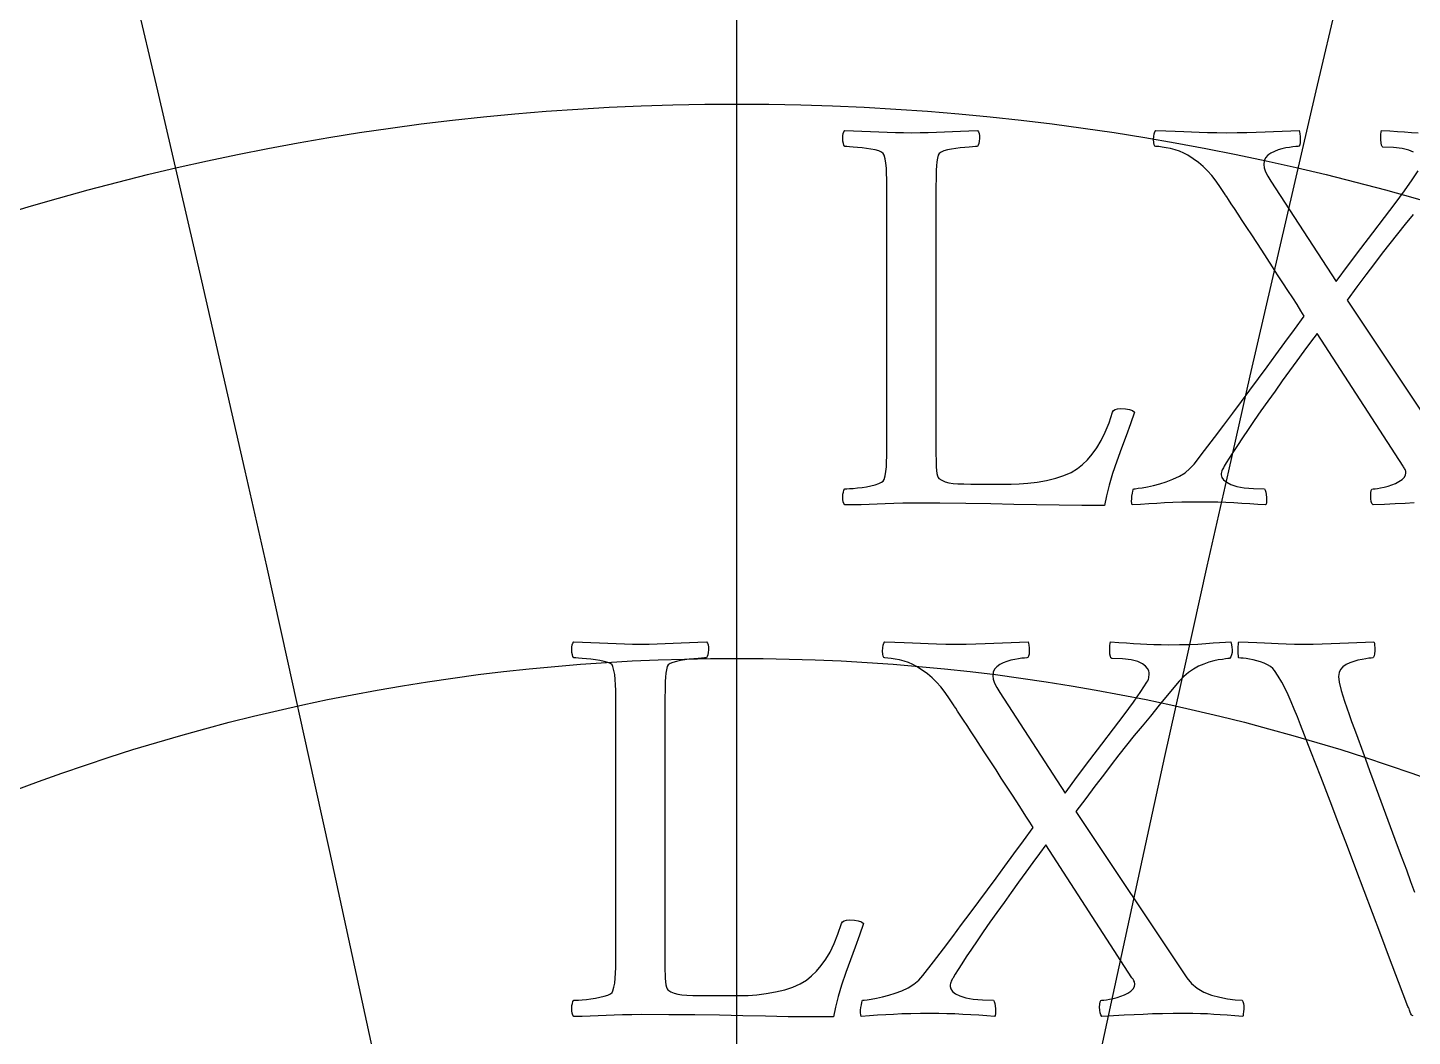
# Model space of a CAD drawing. Header units: millimetres. Extents: x -69 to 69, y -69 to 71.
# Drawn here: x -4.97 to 4.73, y 31.71 to 38.78 of the extents above; entities that cross this region are included whole.
import ezdxf

# ---------------------------------------------------------------- set-up
doc = ezdxf.new("R2010")
doc.units = ezdxf.units.MM
for name, color, linetype in [('CUT_OUTER', 1, 'Continuous'), ('ENGRAVE', 7, 'Continuous'), ('ENGRAVE_FINE', 8, 'Continuous'), ('TEXT', 5, 'Continuous')]:
    doc.layers.add(name, color=color, linetype=linetype)

msp = doc.modelspace()

# ---------------------------------------------------------------- linework, layer by layer
at = {"layer": 'CUT_OUTER'}
msp.add_arc((-0.0002, -0.0002), 69.3899, 142.382592, 87.802904, dxfattribs=at)
at = {"layer": 'ENGRAVE'}
msp.add_lwpolyline([(0, -68.4), (0, 68.4)], dxfattribs=at)
for centre, radius in [((0, 0), 68.4), ((0, 28.424), 36.7224), ((0, 26.228), 32.1226), ((0, 24.4499), 27.9737), ((0, 23.0047), 24.1772), ((0, 0), 44.7739), ((0, 21.8307), 20.6582), ((0, 20.8822), 17.3584), ((0, 20.1254), 14.2308)]:
    msp.add_circle(centre, radius, dxfattribs=at)
for centre, radius, start, end in [((0, 31.1576), 41.9068, 131.64088, 48.35912), ((0, 34.6003), 47.863, 158.93428, 21.06572), ((0, 39.0076), 54.8629, 178.03137, 1.96863)]:
    msp.add_arc(centre, radius, start, end, dxfattribs=at)
at = {"layer": 'ENGRAVE_FINE'}
for centre, radius, start, end in [((-359.1049, -44.7739), 364.6446, 4.150866, 17.902688), ((-359.1049, -44.7739), 364.6446, 4.150866, 17.902688), ((359.1049, -44.7739), 364.6446, 162.097312, 175.849134), ((359.1049, -44.7739), 364.6446, 162.097312, 175.849134), ((-173.9699, -44.7739), 185.1349, 8.354592, 35.979906), ((-173.9699, -44.7739), 185.1349, 8.354592, 35.979906), ((173.9699, -44.7739), 185.1349, 144.020094, 171.645408), ((173.9699, -44.7739), 185.1349, 144.020094, 171.645408), ((-109.6732, -44.7739), 126.6398, 12.666469, 54.396525), ((-109.6732, -44.7739), 126.6398, 12.666469, 54.396525), ((109.6732, -44.7739), 126.6398, 125.603475, 167.333531), ((109.6732, -44.7739), 126.6398, 125.603475, 167.333531), ((-75.4617, -44.7739), 98.5082, 17.146853, 73.284845), ((-75.4617, -44.7739), 98.5082, 17.146853, 73.284845), ((75.4617, -44.7739), 98.5082, 106.715155, 162.853147), ((75.4617, -44.7739), 98.5082, 106.715155, 162.853147), ((-53.1317, -44.7739), 82.6582, 21.864224, 92.68985), ((-53.1317, -44.7739), 82.6582, 21.864224, 92.68985), ((53.1317, -44.7739), 82.6582, 87.31015, 158.135776), ((53.1317, -44.7739), 82.6582, 87.31015, 158.135776)]:
    msp.add_arc(centre, radius, start, end, dxfattribs=at)
at = {"layer": 'TEXT'}
for points in [[(1.3956, 35.9001), (1.3956, 35.8956), (1.3956, 35.89), (1.3956, 35.8835), (1.3956, 35.8759), (1.3956, 35.8563), (1.3956, 35.8339), (1.3956, 35.8087), (1.3956, 35.7808), (1.3958, 35.7521), (1.3966, 35.7247), (1.3979, 35.6985), (1.3996, 35.6736), (1.4022, 35.6519), (1.4057, 35.6352), (1.4102, 35.6235), (1.4158, 35.617), (1.4372, 35.6042), (1.4608, 35.5942), (1.4867, 35.587), (1.5149, 35.5826), (1.5484, 35.5799), (1.5903, 35.578), (1.6404, 35.5769), (1.699, 35.5765), (1.9215, 35.5765), (1.9795, 35.5782), (2.0403, 35.5831), (2.1039, 35.5913), (2.1702, 35.6028), (2.2346, 35.6179), (2.2921, 35.6367), (2.3428, 35.6593), (2.3866, 35.6857), (2.4224, 35.7146), (2.4569, 35.7484), (2.4902, 35.7874), (2.5222, 35.8314), (2.5526, 35.8819), (2.5813, 35.9406), (2.6082, 36.0073), (2.6334, 36.0822), (2.64, 36.0928), (2.6516, 36.1004), (2.6683, 36.1049), (2.69, 36.1064), (2.7234, 36.1049), (2.7507, 36.1004), (2.7719, 36.0928), (2.7871, 36.0822), (2.7582, 36), (2.728, 35.9153), (2.6965, 35.8281), (2.6637, 35.7383), (2.6333, 35.6506), (2.6086, 35.5694), (2.5898, 35.4949), (2.5768, 35.4269), (2.4172, 35.4274), (2.2582, 35.4289), (2.0997, 35.4314), (1.9417, 35.4349), (1.7789, 35.4385), (1.6059, 35.441), (1.4229, 35.4425), (1.2297, 35.443), (1.1627, 35.4427), (1.0993, 35.4415), (1.0394, 35.4396), (0.983, 35.437), (0.9279, 35.4343), (0.8717, 35.4324), (0.8146, 35.4313), (0.7564, 35.4309), (0.7495, 35.4405), (0.7448, 35.4531), (0.7424, 35.4688), (0.7423, 35.4875), (0.7439, 35.5062), (0.7468, 35.5219), (0.751, 35.5346), (0.7564, 35.5442), (0.7711, 35.5445), (0.7908, 35.5457), (0.8156, 35.5476), (0.8454, 35.5502), (0.8774, 35.5539), (0.9086, 35.5588), (0.9391, 35.565), (0.9688, 35.5725), (0.9947, 35.5808), (1.0138, 35.5897), (1.0261, 35.599), (1.0315, 35.6089), (1.0387, 35.6349), (1.0442, 35.6645), (1.0478, 35.6976), (1.0497, 35.7343), (1.0506, 35.7735), (1.0512, 35.8142), (1.0516, 35.8564), (1.0517, 35.9001), (1.0517, 37.587), (1.0516, 37.6308), (1.0512, 37.6734), (1.0506, 37.7148), (1.0497, 37.7548), (1.0478, 37.7924), (1.0442, 37.8261), (1.0387, 37.8561), (1.0315, 37.8823), (1.0261, 37.8936), (1.0138, 37.9035), (0.9947, 37.9118), (0.9688, 37.9187), (0.9391, 37.9244), (0.9086, 37.9293), (0.8774, 37.9335), (0.8454, 37.9369), (0.8156, 37.9395), (0.7908, 37.9414), (0.7711, 37.9426), (0.7564, 37.9429), (0.751, 37.9526), (0.7468, 37.9652), (0.7439, 37.9809), (0.7423, 37.9996), (0.7424, 38.0183), (0.7448, 38.034), (0.7495, 38.0466), (0.7564, 38.0562), (0.8169, 38.0541), (0.8768, 38.0517), (0.9362, 38.049), (0.9951, 38.0461), (1.0535, 38.0434), (1.1114, 38.0415), (1.1688, 38.0404), (1.2257, 38.04), (1.284, 38.0404), (1.3415, 38.0415), (1.3982, 38.0434), (1.4542, 38.0461), (1.5105, 38.049), (1.568, 38.0517), (1.6268, 38.0541), (1.6868, 38.0562), (1.6938, 38.0466), (1.6985, 38.034), (1.7009, 38.0183), (1.701, 37.9996), (1.6993, 37.9809), (1.6964, 37.9652), (1.6923, 37.9526), (1.6868, 37.9429), (1.6722, 37.9426), (1.6524, 37.9414), (1.6277, 37.9395), (1.5978, 37.9369), (1.566, 37.9335), (1.5351, 37.9293), (1.5053, 37.9244), (1.4765, 37.9187), (1.4512, 37.9118), (1.432, 37.9035), (1.4188, 37.8936), (1.4118, 37.8823), (1.4063, 37.8605), (1.4022, 37.8357), (1.3992, 37.8079), (1.3976, 37.7771), (1.3967, 37.744), (1.3961, 37.7093), (1.3957, 37.6732), (1.3956, 37.6355), (1.3956, 37.6294), (1.3956, 37.6234), (1.3956, 37.6173), (1.3956, 37.6112), (1.3956, 37.6052), (1.3956, 37.5991), (1.3956, 37.593), (1.3956, 37.587)], [(-0.5036, 32.3162), (-0.5036, 32.3116), (-0.5036, 32.306), (-0.5036, 32.2995), (-0.5036, 32.2919), (-0.5036, 32.2723), (-0.5036, 32.2499), (-0.5036, 32.2248), (-0.5036, 32.1968), (-0.5034, 32.1681), (-0.5026, 32.1407), (-0.5013, 32.1145), (-0.4996, 32.0896), (-0.497, 32.0679), (-0.4935, 32.0512), (-0.489, 32.0396), (-0.4834, 32.033), (-0.462, 32.0202), (-0.4384, 32.0102), (-0.4125, 32.003), (-0.3843, 31.9986), (-0.3508, 31.996), (-0.3089, 31.9941), (-0.2588, 31.9929), (-0.2002, 31.9925), (0.0222, 31.9925), (0.0803, 31.9942), (0.1411, 31.9991), (0.2047, 32.0073), (0.271, 32.0188), (0.3354, 32.0339), (0.3929, 32.0527), (0.4436, 32.0753), (0.4874, 32.1018), (0.5232, 32.1306), (0.5577, 32.1645), (0.591, 32.2034), (0.623, 32.2474), (0.6534, 32.298), (0.6821, 32.3566), (0.709, 32.4234), (0.7342, 32.4982), (0.7408, 32.5088), (0.7524, 32.5164), (0.7691, 32.5209), (0.7908, 32.5225), (0.8242, 32.5209), (0.8515, 32.5164), (0.8727, 32.5088), (0.8879, 32.4982), (0.859, 32.416), (0.8288, 32.3313), (0.7973, 32.2441), (0.7645, 32.1544), (0.7341, 32.0666), (0.7094, 31.9855), (0.6906, 31.9109), (0.6776, 31.8429), (0.518, 31.8434), (0.359, 31.8449), (0.2005, 31.8474), (0.0425, 31.851), (-0.1203, 31.8545), (-0.2933, 31.857), (-0.4763, 31.8586), (-0.6695, 31.8591), (-0.7365, 31.8587), (-0.7999, 31.8575), (-0.8598, 31.8556), (-0.9162, 31.853), (-0.9713, 31.8503), (-1.0275, 31.8484), (-1.0846, 31.8473), (-1.1428, 31.8469), (-1.1497, 31.8565), (-1.1544, 31.8692), (-1.1568, 31.8848), (-1.1569, 31.9036), (-1.1553, 31.9223), (-1.1524, 31.9379), (-1.1482, 31.9506), (-1.1428, 31.9602), (-1.1281, 31.9606), (-1.1084, 31.9617), (-1.0836, 31.9636), (-1.0538, 31.9663), (-1.0218, 31.9699), (-0.9906, 31.9749), (-0.9601, 31.981), (-0.9304, 31.9885), (-0.9045, 31.9968), (-0.8854, 32.0057), (-0.8731, 32.0151), (-0.8677, 32.0249), (-0.8605, 32.051), (-0.855, 32.0805), (-0.8514, 32.1137), (-0.8495, 32.1503), (-0.8486, 32.1895), (-0.848, 32.2302), (-0.8476, 32.2724), (-0.8475, 32.3162), (-0.8475, 34.003), (-0.8476, 34.0469), (-0.848, 34.0895), (-0.8486, 34.1308), (-0.8495, 34.1709), (-0.8514, 34.2084), (-0.855, 34.2422), (-0.8605, 34.2721), (-0.8677, 34.2983), (-0.8731, 34.3097), (-0.8854, 34.3195), (-0.9045, 34.3279), (-0.9304, 34.3347), (-0.9601, 34.3404), (-0.9906, 34.3453), (-1.0218, 34.3495), (-1.0538, 34.3529), (-1.0836, 34.3556), (-1.1084, 34.3575), (-1.1281, 34.3586), (-1.1428, 34.359), (-1.1482, 34.3686), (-1.1524, 34.3812), (-1.1553, 34.3969), (-1.1569, 34.4156), (-1.1568, 34.4343), (-1.1544, 34.45), (-1.1497, 34.4626), (-1.1428, 34.4722), (-1.0823, 34.4701), (-1.0224, 34.4677), (-0.963, 34.465), (-0.9041, 34.4621), (-0.8457, 34.4595), (-0.7878, 34.4576), (-0.7304, 34.4564), (-0.6735, 34.4561), (-0.6152, 34.4564), (-0.5577, 34.4576), (-0.501, 34.4595), (-0.445, 34.4621), (-0.3887, 34.465), (-0.3312, 34.4677), (-0.2724, 34.4701), (-0.2124, 34.4722), (-0.2054, 34.4626), (-0.2007, 34.45), (-0.1983, 34.4343), (-0.1982, 34.4156), (-0.1999, 34.3969), (-0.2028, 34.3812), (-0.2069, 34.3686), (-0.2124, 34.359), (-0.227, 34.3586), (-0.2468, 34.3575), (-0.2715, 34.3556), (-0.3014, 34.3529), (-0.3332, 34.3495), (-0.3641, 34.3453), (-0.3939, 34.3404), (-0.4227, 34.3347), (-0.448, 34.3279), (-0.4672, 34.3195), (-0.4804, 34.3097), (-0.4874, 34.2983), (-0.4929, 34.2765), (-0.497, 34.2518), (-0.5, 34.224), (-0.5016, 34.1931), (-0.5025, 34.16), (-0.5031, 34.1254), (-0.5035, 34.0892), (-0.5036, 34.0515), (-0.5036, 34.0455), (-0.5036, 34.0394), (-0.5036, 34.0333), (-0.5036, 34.0273), (-0.5036, 34.0212), (-0.5036, 34.0151), (-0.5036, 34.0091), (-0.5036, 34.003)], [(1.5351, 34.4561), (1.6064, 34.4564), (1.6747, 34.4576), (1.7399, 34.4595), (1.8021, 34.4621), (1.8625, 34.465), (1.9225, 34.4677), (1.9819, 34.4701), (2.0408, 34.4722), (2.0443, 34.4621), (2.0469, 34.448), (2.0484, 34.4298), (2.0489, 34.4075), (2.0479, 34.3863), (2.0448, 34.3711), (2.0398, 34.362), (2.0327, 34.359), (2.0168, 34.3583), (1.9973, 34.3564), (1.9743, 34.3533), (1.9477, 34.3489), (1.9199, 34.3428), (1.8931, 34.3347), (1.8673, 34.3246), (1.8426, 34.3124), (1.8213, 34.2977), (1.8062, 34.2796), (1.7971, 34.2582), (1.794, 34.2336), (1.7971, 34.2096), (1.8062, 34.182), (1.8213, 34.1509), (1.8426, 34.1163), (2.2997, 33.4124), (2.3877, 33.53), (2.4736, 33.644), (2.5576, 33.7545), (2.6395, 33.8614), (2.7148, 33.9608), (2.779, 34.0485), (2.8321, 34.1246), (2.8741, 34.1891), (2.8795, 34.1992), (2.8837, 34.2093), (2.8866, 34.2194), (2.8882, 34.2295), (2.8891, 34.2386), (2.8898, 34.2457), (2.8901, 34.2508), (2.8903, 34.2538), (2.8872, 34.2685), (2.8781, 34.2841), (2.863, 34.3008), (2.8417, 34.3185), (2.8101, 34.3344), (2.7639, 34.3458), (2.7029, 34.3526), (2.6273, 34.3549), (2.6219, 34.3596), (2.6177, 34.3696), (2.6148, 34.3849), (2.6132, 34.4055), (2.6128, 34.4271), (2.6137, 34.4454), (2.6158, 34.4605), (2.6192, 34.4722), (2.6763, 34.4683), (2.73, 34.4646), (2.7804, 34.4612), (2.8276, 34.4581), (2.8742, 34.4554), (2.9231, 34.4535), (2.9743, 34.4524), (3.0278, 34.452), (3.1016, 34.4525), (3.1694, 34.454), (3.2311, 34.4566), (3.2867, 34.4601), (3.337, 34.4639), (3.3828, 34.4672), (3.424, 34.47), (3.4606, 34.4722), (3.4643, 34.4626), (3.4672, 34.45), (3.4694, 34.4343), (3.4707, 34.4156), (3.4704, 34.3966), (3.4672, 34.3802), (3.4613, 34.3663), (3.4525, 34.3549), (3.4415, 34.3543), (3.4247, 34.3524), (3.4021, 34.3492), (3.3737, 34.3448), (3.3416, 34.3382), (3.3079, 34.3286), (3.2728, 34.316), (3.2361, 34.3003), (3.1996, 34.281), (3.1648, 34.2573), (3.1318, 34.2294), (3.1006, 34.1972), (3.0282, 34.1092), (2.9606, 34.0273), (2.8977, 33.9514), (2.8397, 33.8816), (2.7845, 33.8146), (2.73, 33.7471), (2.6763, 33.6791), (2.6233, 33.6106), (2.5684, 33.5386), (2.509, 33.4599), (2.445, 33.3747), (2.3765, 33.283), (3.1532, 32.1179), (3.1853, 32.0785), (3.225, 32.0451), (3.2723, 32.0178), (3.3271, 31.9966), (3.3845, 31.9807), (3.4394, 31.9693), (3.4917, 31.9625), (3.5415, 31.9602), (3.5467, 31.9503), (3.5501, 31.9369), (3.5518, 31.92), (3.5517, 31.8995), (3.5505, 31.8795), (3.5491, 31.8641), (3.5475, 31.8532), (3.5456, 31.8469), (3.489, 31.8508), (3.4364, 31.8545), (3.3878, 31.8579), (3.3433, 31.8611), (3.2986, 31.8637), (3.2493, 31.8656), (3.1954, 31.8668), (3.137, 31.8671), (3.0568, 31.8668), (2.9818, 31.8656), (2.9121, 31.8637), (2.8478, 31.8611), (2.7835, 31.8579), (2.7138, 31.8545), (2.6388, 31.8508), (2.5586, 31.8469), (2.5515, 31.857), (2.5464, 31.8712), (2.5434, 31.8894), (2.5424, 31.9116), (2.5434, 31.9329), (2.5464, 31.9481), (2.5515, 31.9572), (2.5586, 31.9602), (2.5726, 31.9609), (2.5904, 31.9632), (2.612, 31.967), (2.6374, 31.9723), (2.6644, 31.9793), (2.6905, 31.988), (2.7159, 31.9985), (2.7406, 32.0108), (2.7618, 32.0245), (2.777, 32.0396), (2.7861, 32.0559), (2.7891, 32.0735), (2.7888, 32.0779), (2.7876, 32.0831), (2.7857, 32.089), (2.7831, 32.0957), (2.7799, 32.1024), (2.7765, 32.1083), (2.7728, 32.1135), (2.7689, 32.1179), (2.1662, 33.0483), (2.1208, 32.988), (2.0737, 32.9245), (2.0247, 32.8576), (1.974, 32.7874), (1.9228, 32.716), (1.8724, 32.6453), (1.8227, 32.5754), (1.7738, 32.5063), (1.727, 32.4395), (1.6838, 32.3768), (1.6441, 32.3182), (1.608, 32.2636), (1.5763, 32.215), (1.5503, 32.1746), (1.5298, 32.1422), (1.5149, 32.1179), (1.5126, 32.1134), (1.5099, 32.1078), (1.5066, 32.1013), (1.5028, 32.0937), (1.4992, 32.0853), (1.4967, 32.0765), (1.4952, 32.0671), (1.4947, 32.0573), (1.499, 32.0394), (1.5119, 32.0224), (1.5334, 32.0061), (1.5635, 31.9905), (1.6039, 31.9773), (1.6565, 31.9678), (1.7212, 31.9621), (1.7981, 31.9602), (1.8035, 31.9503), (1.8077, 31.9369), (1.8106, 31.92), (1.8122, 31.8995), (1.8126, 31.8795), (1.8117, 31.8641), (1.8096, 31.8532), (1.8062, 31.8469), (1.7513, 31.8508), (1.6959, 31.8545), (1.6401, 31.8579), (1.5837, 31.8611), (1.5273, 31.8637), (1.4714, 31.8656), (1.4161, 31.8668), (1.3612, 31.8671), (1.2871, 31.8668), (1.2186, 31.8656), (1.1557, 31.8637), (1.0983, 31.8611), (1.0431, 31.8579), (0.987, 31.8545), (0.9299, 31.8508), (0.8717, 31.8469), (0.8686, 31.8584), (0.8672, 31.8727), (0.8676, 31.8898), (0.8697, 31.9096), (0.8726, 31.9287), (0.8753, 31.9435), (0.8777, 31.954), (0.8798, 31.9602), (0.8921, 31.9611), (0.9127, 31.9637), (0.9416, 31.9682), (0.9789, 31.9743), (1.0212, 31.9829), (1.0649, 31.9946), (1.1101, 32.0092), (1.1569, 32.0269), (1.2018, 32.048), (1.2414, 32.0729), (1.2756, 32.1016), (1.3046, 32.1341), (1.3776, 32.2292), (1.4472, 32.3202), (1.5131, 32.4072), (1.5756, 32.4901), (1.6361, 32.5711), (1.6964, 32.6524), (1.7565, 32.734), (1.8163, 32.8157), (1.8773, 32.8993), (1.9412, 32.9861), (2.0078, 33.0763), (2.0772, 33.1697), (2.0533, 33.2082), (2.0261, 33.2511), (1.9957, 33.2983), (1.9619, 33.3497), (1.9263, 33.4039), (1.8901, 33.4594), (1.8534, 33.5162), (1.8163, 33.5742), (1.7794, 33.6319), (1.7435, 33.6875), (1.7086, 33.7411), (1.6747, 33.7926), (1.6428, 33.8409), (1.614, 33.8847), (1.5882, 33.9239), (1.5655, 33.9585), (1.5469, 33.9868), (1.5336, 34.007), (1.5257, 34.0192), (1.523, 34.0232), (1.491, 34.073), (1.4598, 34.1173), (1.4293, 34.156), (1.3996, 34.1891), (1.3689, 34.2187), (1.3354, 34.2467), (1.2991, 34.2733), (1.2601, 34.2983), (1.2329, 34.3133), (1.2039, 34.3261), (1.1732, 34.3366), (1.1407, 34.3448), (1.1093, 34.351), (1.0816, 34.3554), (1.0577, 34.3581), (1.0376, 34.359), (1.0305, 34.362), (1.0254, 34.3711), (1.0224, 34.3863), (1.0214, 34.4075), (1.0224, 34.4298), (1.0254, 34.448), (1.0305, 34.4621), (1.0376, 34.4722), (1.1077, 34.4701), (1.1726, 34.4677), (1.2321, 34.465), (1.2864, 34.4621), (1.3406, 34.4595), (1.4001, 34.4576), (1.465, 34.4564), (1.5351, 34.4561)]]:
    msp.add_lwpolyline(points, close=True, dxfattribs=at)
for points in [[(4.747, 35.4451), (4.6827, 35.4419), (4.613, 35.4385), (4.538, 35.4348), (4.4578, 35.4309), (4.4507, 35.441), (4.4456, 35.4552), (4.4426, 35.4734), (4.4416, 35.4956), (4.4426, 35.5169), (4.4456, 35.532), (4.4507, 35.5411), (4.4578, 35.5442), (4.4718, 35.5449), (4.4896, 35.5472), (4.5112, 35.551), (4.5366, 35.5563), (4.5636, 35.5633), (4.5897, 35.572), (4.6151, 35.5825), (4.6398, 35.5947), (4.661, 35.6085), (4.6762, 35.6235), (4.6853, 35.6399), (4.6883, 35.6574), (4.688, 35.6619), (4.6868, 35.667), (4.6849, 35.673), (4.6823, 35.6797), (4.6791, 35.6864), (4.6757, 35.6923), (4.672, 35.6975), (4.6681, 35.7019), (4.0654, 36.6323), (4.02, 36.572), (3.9729, 36.5084), (3.9239, 36.4416), (3.8732, 36.3714), (3.822, 36.3), (3.7716, 36.2293), (3.7219, 36.1594), (3.673, 36.0903), (3.6262, 36.0235), (3.583, 35.9608), (3.5433, 35.9022), (3.5072, 35.8475), (3.4756, 35.799), (3.4495, 35.7586), (3.429, 35.7262), (3.4141, 35.7019), (3.4118, 35.6974), (3.4091, 35.6918), (3.4058, 35.6852), (3.402, 35.6777), (3.3984, 35.6693), (3.3959, 35.6605), (3.3944, 35.6511), (3.3939, 35.6412), (3.3982, 35.6234), (3.4111, 35.6064), (3.4326, 35.5901), (3.4627, 35.5745), (3.5031, 35.5612), (3.5557, 35.5517), (3.6204, 35.5461), (3.6973, 35.5442), (3.7027, 35.5343), (3.7069, 35.5209), (3.7098, 35.504), (3.7114, 35.4835), (3.7118, 35.4635), (3.7109, 35.4481), (3.7088, 35.4372), (3.7054, 35.4309), (3.6505, 35.4348), (3.5951, 35.4385), (3.5393, 35.4419), (3.4829, 35.4451), (3.4265, 35.4477), (3.3706, 35.4496), (3.3153, 35.4507), (3.2604, 35.4511), (3.1863, 35.4507), (3.1178, 35.4496), (3.0549, 35.4477), (2.9975, 35.4451), (2.9423, 35.4419), (2.8862, 35.4385), (2.8291, 35.4348), (2.7709, 35.4309), (2.7678, 35.4424), (2.7664, 35.4567), (2.7668, 35.4738), (2.7689, 35.4936), (2.7718, 35.5127), (2.7745, 35.5275), (2.7769, 35.538), (2.779, 35.5442), (2.7913, 35.545), (2.8119, 35.5477), (2.8408, 35.5521), (2.8781, 35.5583), (2.9204, 35.5669), (2.9641, 35.5785), (3.0093, 35.5932), (3.0561, 35.6109), (3.101, 35.632), (3.1406, 35.6569), (3.1748, 35.6856), (3.2038, 35.7181), (3.2768, 35.8132), (3.3464, 35.9042), (3.4123, 35.9912), (3.4748, 36.0741), (3.5353, 36.1551), (3.5956, 36.2364), (3.6557, 36.3179), (3.7155, 36.3997), (3.7765, 36.4833), (3.8404, 36.5701), (3.907, 36.6602), (3.9764, 36.7537), (3.9525, 36.7922), (3.9253, 36.8351), (3.8949, 36.8822), (3.8611, 36.9337), (3.8255, 36.9879), (3.7893, 37.0434), (3.7526, 37.1002), (3.7155, 37.1582), (3.6786, 37.2158), (3.6427, 37.2714), (3.6078, 37.325), (3.5739, 37.3766), (3.542, 37.4249), (3.5132, 37.4686), (3.4874, 37.5078), (3.4647, 37.5425), (3.4461, 37.5708), (3.4328, 37.591), (3.4249, 37.6031), (3.4222, 37.6072), (3.3902, 37.657), (3.359, 37.7012), (3.3285, 37.7399), (3.2988, 37.773), (3.2681, 37.8026), (3.2346, 37.8307), (3.1983, 37.8572), (3.1593, 37.8823), (3.1321, 37.8973), (3.1031, 37.9101), (3.0724, 37.9206), (3.0399, 37.9288), (3.0085, 37.935), (2.9808, 37.9394), (2.9569, 37.9421), (2.9368, 37.9429), (2.9297, 37.946), (2.9247, 37.9551), (2.9216, 37.9702), (2.9206, 37.9915), (2.9216, 38.0137), (2.9247, 38.0319), (2.9297, 38.0461), (2.9368, 38.0562), (3.0069, 38.0541), (3.0718, 38.0517), (3.1313, 38.049), (3.1856, 38.0461), (3.2398, 38.0434), (3.2993, 38.0415), (3.3642, 38.0404), (3.4343, 38.04), (3.4343, 38.04), (3.5056, 38.0404), (3.5739, 38.0415), (3.6391, 38.0434), (3.7013, 38.0461), (3.7617, 38.049), (3.8217, 38.0517), (3.8811, 38.0541), (3.94, 38.0562), (3.9435, 38.0461), (3.9461, 38.0319), (3.9476, 38.0137), (3.9481, 37.9915), (3.9471, 37.9702), (3.944, 37.9551), (3.939, 37.946), (3.9319, 37.9429), (3.916, 37.9423), (3.8965, 37.9404), (3.8735, 37.9373), (3.8469, 37.9328), (3.8191, 37.9268), (3.7923, 37.9187), (3.7666, 37.9086), (3.7418, 37.8964), (3.7205, 37.8816), (3.7054, 37.8636), (3.6963, 37.8422), (3.6932, 37.8175), (3.6963, 37.7935), (3.7054, 37.766), (3.7205, 37.7349), (3.7418, 37.7002), (4.1989, 36.9964), (4.2869, 37.1139), (4.3728, 37.228), (4.4568, 37.3384), (4.5387, 37.4454), (4.614, 37.5447), (4.6782, 37.6325), (4.7313, 37.7086), (4.7733, 37.773)], [(4.7409, 37.9025), (4.7093, 37.9184), (4.6631, 37.9298), (4.6021, 37.9366), (4.5265, 37.9389), (4.5211, 37.9436), (4.5169, 37.9536), (4.514, 37.9689), (4.5124, 37.9895), (4.512, 38.0111), (4.5129, 38.0294), (4.515, 38.0445), (4.5184, 38.0562), (4.5755, 38.0523), (4.6292, 38.0486), (4.6796, 38.0452), (4.7268, 38.042), (4.7734, 38.0394)], [(4.7389, 37.4656), (4.6837, 37.3986), (4.6292, 37.3311), (4.5755, 37.2631), (4.5225, 37.1946), (4.4676, 37.1225), (4.4082, 37.0439), (4.3443, 36.9587), (4.2757, 36.8669), (5.0524, 35.7019)], [(4.7389, 31.851), (4.7331, 31.8526), (4.7278, 31.8575), (4.723, 31.8658), (4.7187, 31.8773), (4.7146, 31.8895), (4.7106, 31.9), (4.7065, 31.9087), (4.7025, 31.9157), (4.6369, 32.0887), (4.5736, 32.256), (4.5125, 32.4174), (4.4537, 32.573), (4.3958, 32.7264), (4.3374, 32.881), (4.2785, 33.0368), (4.2191, 33.194), (4.1575, 33.3558), (4.0922, 33.5257), (4.023, 33.7037), (3.9501, 33.8897), (3.928, 33.9469), (3.9061, 34.001), (3.8845, 34.052), (3.8631, 34.1001), (3.8413, 34.1456), (3.8181, 34.1891), (3.7937, 34.2305), (3.7681, 34.27), (3.7559, 34.2854), (3.7398, 34.2993), (3.7195, 34.3117), (3.6953, 34.3226), (3.6691, 34.3319), (3.6432, 34.3398), (3.6175, 34.3461), (3.5921, 34.3509), (3.5685, 34.3544), (3.5481, 34.3569), (3.531, 34.3585), (3.5173, 34.359), (3.5155, 34.3624), (3.5142, 34.3726), (3.5135, 34.3897), (3.5132, 34.4136), (3.5135, 34.4377), (3.5142, 34.4555), (3.5155, 34.4671), (3.5173, 34.4722), (3.5831, 34.4701), (3.6432, 34.4677), (3.6974, 34.465), (3.7458, 34.4621), (3.7942, 34.4595), (3.8485, 34.4576), (3.9085, 34.4564), (3.9744, 34.4561), (3.9744, 34.4561), (4.0386, 34.4564), (4.1018, 34.4576), (4.164, 34.4595), (4.2252, 34.4621), (4.2856, 34.465), (4.3455, 34.4677), (4.4049, 34.4701), (4.4638, 34.4722), (4.4672, 34.4622), (4.4694, 34.4485), (4.4703, 34.4309), (4.4699, 34.4095), (4.4683, 34.3889), (4.4654, 34.3736), (4.4612, 34.3636), (4.4557, 34.359), (4.445, 34.3583), (4.4289, 34.3564), (4.4076, 34.3533), (4.3809, 34.3489), (4.352, 34.3428), (4.3238, 34.3347), (4.2963, 34.3246), (4.2697, 34.3124), (4.2467, 34.2974), (4.2302, 34.2786), (4.2204, 34.2559), (4.2171, 34.2295), (4.2216, 34.1886), (4.2353, 34.1304), (4.258, 34.0551), (4.2899, 33.9625), (4.3075, 33.9144), (4.3278, 33.8589), (4.351, 33.7961), (4.3769, 33.7259), (4.4048, 33.6502), (4.434, 33.5707), (4.4645, 33.4874), (4.4962, 33.4003), (4.5287, 33.3113), (4.5614, 33.2223), (4.5944, 33.1333), (4.6277, 33.0443), (4.6603, 32.9571), (4.6914, 32.8734), (4.721, 32.7932), (4.749, 32.7166)]]:
    msp.add_lwpolyline(points, dxfattribs=at)

doc.saveas('drawing.dxf')
